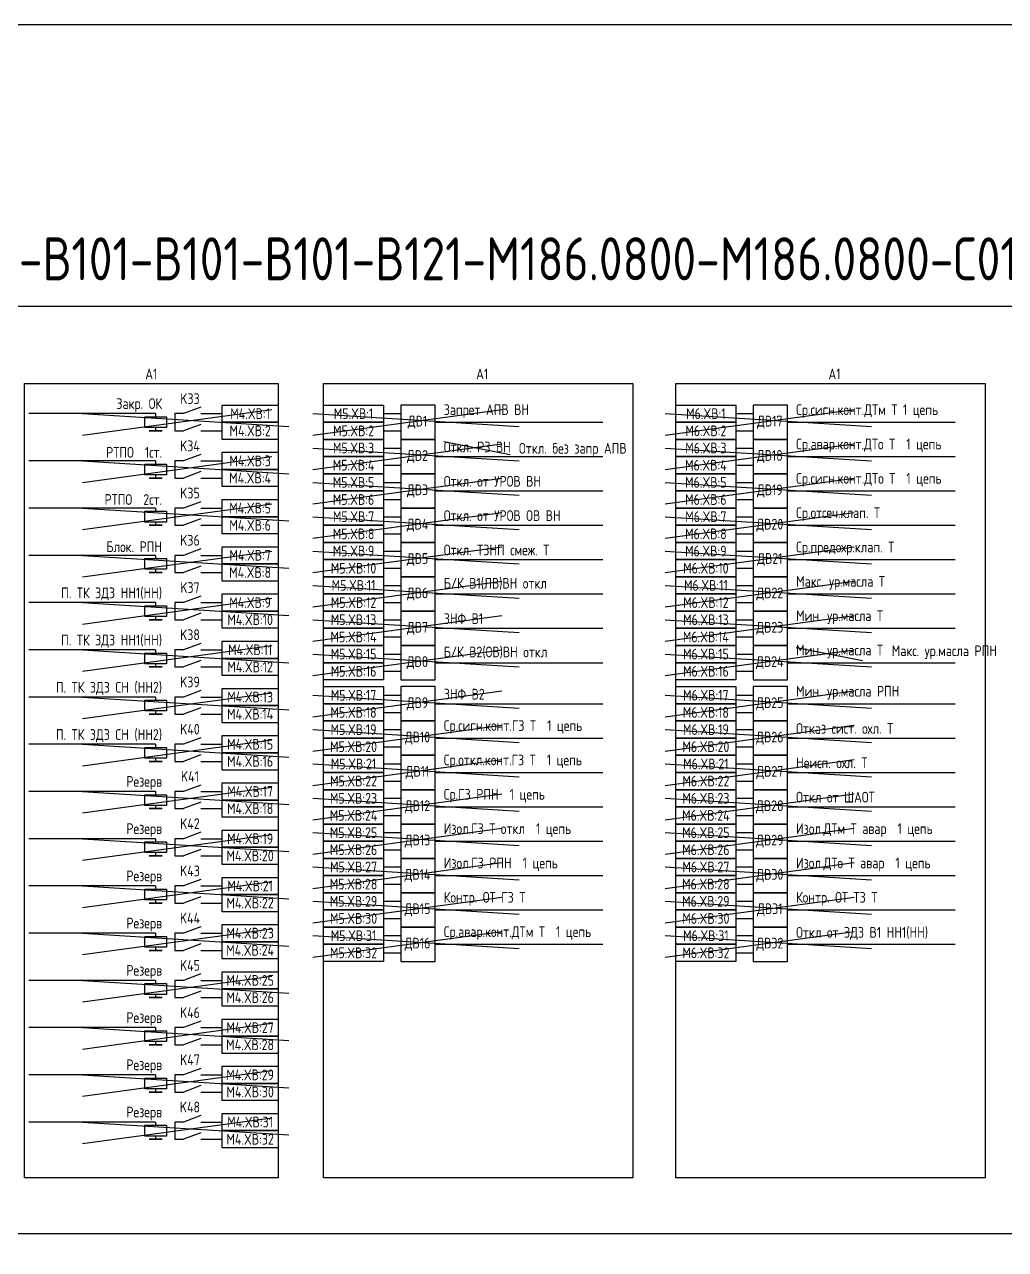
# Model space of a CAD drawing. Header units: millimetres. Extents: x -1117 to 5846, y -90 to 586.
# Drawn here: x -820 to -591.7, y 300.7 to 586 of the extents above; entities that cross this region are included whole.
import ezdxf

# ---------------------------------------------------------------- set-up
doc = ezdxf.new("R2010")
doc.units = ezdxf.units.MM
doc.styles.add('Gost_type_A', font='GOST_0.TTF')

msp = doc.modelspace()

# ---------------------------------------------------------------- linework, layer by layer
at = {"ltscale": 4.32}
for p, q in [((-778.99, 496.86), (-782.99, 495.36)), ((-778.99, 492.86), (-782.99, 491.36)), ((-778.99, 485.86), (-782.99, 484.36)), ((-778.99, 481.86), (-782.99, 480.36)), ((-778.99, 474.86), (-782.99, 473.36)), ((-778.99, 470.86), (-782.99, 469.36)), ((-778.99, 463.86), (-782.99, 462.36)), ((-778.99, 459.86), (-782.99, 458.36)), ((-778.99, 452.86), (-782.99, 451.36)), ((-778.99, 448.86), (-782.99, 447.36)), ((-778.99, 441.86), (-782.99, 440.36)), ((-778.99, 437.86), (-782.99, 436.36)), ((-778.99, 430.86), (-782.99, 429.36)), ((-778.99, 426.86), (-782.99, 425.36)), ((-778.99, 419.86), (-782.99, 418.36)), ((-778.99, 415.86), (-782.99, 414.36)), ((-778.99, 408.86), (-782.99, 407.36)), ((-778.99, 404.86), (-782.99, 403.36)), ((-778.99, 397.86), (-782.99, 396.36)), ((-778.99, 393.86), (-782.99, 392.36)), ((-778.99, 386.86), (-782.99, 385.36)), ((-778.99, 382.86), (-782.99, 381.36)), ((-778.99, 375.86), (-782.99, 374.36)), ((-778.99, 371.86), (-782.99, 370.36)), ((-778.99, 364.86), (-782.99, 363.36)), ((-778.99, 360.86), (-782.99, 359.36)), ((-778.99, 353.86), (-782.99, 352.36)), ((-778.99, 349.86), (-782.99, 348.36)), ((-778.99, 342.86), (-782.99, 341.36)), ((-778.99, 338.86), (-782.99, 337.36)), ((-778.99, 331.86), (-782.99, 330.36)), ((-778.99, 327.86), (-782.99, 326.36))]:
    msp.add_line(p, q, dxfattribs=at)
for p, q in [((-789.49, 495.36), (-818.99, 495.36)), ((-789.49, 495.36), (-789.49, 494.61)), ((-736.42, 495.36), (-732.42, 495.36)), ((-654.42, 495.36), (-650.42, 495.36)), ((-789.49, 492.11), (-789.49, 491.36)), ((-736.42, 491.36), (-732.42, 491.36)), ((-724.42, 493.36), (-685.42, 493.36)), ((-654.42, 491.36), (-650.42, 491.36)), ((-642.42, 493.36), (-603.42, 493.36)), ((-736.42, 487.36), (-732.42, 487.36)), ((-724.42, 485.36), (-685.42, 485.36)), ((-654.42, 487.36), (-650.42, 487.36)), ((-642.42, 485.36), (-603.42, 485.36)), ((-789.49, 484.36), (-818.99, 484.36)), ((-789.49, 484.36), (-789.49, 483.61)), ((-736.42, 483.36), (-732.42, 483.36)), ((-654.42, 483.36), (-650.42, 483.36)), ((-789.49, 481.11), (-789.49, 480.36)), ((-736.42, 479.36), (-732.42, 479.36)), ((-654.42, 479.36), (-650.42, 479.36)), ((-724.42, 477.36), (-685.42, 477.36)), ((-642.42, 477.36), (-603.42, 477.36)), ((-736.42, 475.36), (-732.42, 475.36)), ((-654.42, 475.36), (-650.42, 475.36)), ((-789.49, 473.36), (-818.99, 473.36)), ((-789.49, 473.36), (-789.49, 472.61)), ((-736.42, 471.36), (-732.42, 471.36)), ((-654.42, 471.36), (-650.42, 471.36)), ((-789.49, 470.11), (-789.49, 469.36)), ((-724.42, 469.36), (-685.42, 469.36)), ((-642.42, 469.36), (-603.42, 469.36)), ((-736.42, 467.36), (-732.42, 467.36)), ((-654.42, 467.36), (-650.42, 467.36)), ((-789.49, 462.36), (-818.99, 462.36)), ((-789.49, 462.36), (-789.49, 461.61)), ((-736.42, 463.36), (-732.42, 463.36)), ((-654.42, 463.36), (-650.42, 463.36)), ((-724.42, 461.36), (-685.42, 461.36)), ((-642.42, 461.36), (-603.42, 461.36)), ((-789.49, 459.11), (-789.49, 458.36)), ((-736.42, 459.36), (-732.42, 459.36)), ((-654.42, 459.36), (-650.42, 459.36)), ((-736.42, 455.36), (-732.42, 455.36)), ((-654.42, 455.36), (-650.42, 455.36)), ((-789.49, 451.36), (-818.99, 451.36)), ((-789.49, 451.36), (-789.49, 450.61)), ((-736.42, 451.36), (-732.42, 451.36)), ((-724.42, 453.36), (-685.42, 453.36)), ((-654.42, 451.36), (-650.42, 451.36)), ((-642.42, 453.36), (-603.42, 453.36)), ((-789.49, 448.11), (-789.49, 447.36)), ((-736.42, 447.36), (-732.42, 447.36)), ((-724.42, 445.36), (-685.42, 445.36)), ((-654.42, 447.36), (-650.42, 447.36)), ((-642.42, 445.36), (-603.42, 445.36)), ((-736.42, 443.36), (-732.42, 443.36)), ((-654.42, 443.36), (-650.42, 443.36)), ((-789.49, 440.36), (-818.99, 440.36)), ((-789.49, 440.36), (-789.49, 439.61)), ((-789.49, 437.11), (-789.49, 436.36)), ((-736.42, 439.36), (-732.42, 439.36)), ((-724.42, 437.36), (-685.42, 437.36)), ((-654.42, 439.36), (-650.42, 439.36)), ((-642.42, 437.36), (-603.42, 437.36)), ((-736.42, 435.36), (-732.42, 435.36)), ((-654.42, 435.36), (-650.42, 435.36)), ((-789.49, 429.36), (-818.99, 429.36)), ((-789.49, 429.36), (-789.49, 428.61)), ((-736.42, 429.78), (-732.42, 429.78)), ((-654.42, 429.78), (-650.42, 429.78)), ((-789.49, 426.11), (-789.49, 425.36)), ((-736.42, 425.78), (-732.42, 425.78)), ((-724.42, 427.78), (-685.42, 427.78)), ((-654.42, 425.78), (-650.42, 425.78)), ((-642.42, 427.78), (-603.42, 427.78)), ((-736.42, 421.78), (-732.42, 421.78)), ((-724.42, 419.78), (-685.42, 419.78)), ((-654.42, 421.78), (-650.42, 421.78)), ((-642.42, 419.78), (-603.42, 419.78)), ((-789.49, 418.36), (-818.99, 418.36)), ((-789.49, 418.36), (-789.49, 417.61)), ((-736.42, 417.78), (-732.42, 417.78)), ((-654.42, 417.78), (-650.42, 417.78)), ((-789.49, 415.11), (-789.49, 414.36)), ((-736.42, 413.78), (-732.42, 413.78)), ((-654.42, 413.78), (-650.42, 413.78)), ((-724.42, 411.78), (-685.42, 411.78)), ((-642.42, 411.78), (-603.42, 411.78)), ((-736.42, 409.78), (-732.42, 409.78)), ((-654.42, 409.78), (-650.42, 409.78)), ((-789.49, 407.36), (-818.99, 407.36)), ((-789.49, 407.36), (-789.49, 406.61)), ((-736.42, 405.78), (-732.42, 405.78)), ((-654.42, 405.78), (-650.42, 405.78)), ((-789.49, 404.11), (-789.49, 403.36)), ((-724.42, 403.78), (-685.42, 403.78)), ((-642.42, 403.78), (-603.42, 403.78)), ((-736.42, 401.78), (-732.42, 401.78)), ((-654.42, 401.78), (-650.42, 401.78)), ((-736.42, 397.78), (-732.42, 397.78)), ((-654.42, 397.78), (-650.42, 397.78)), ((-789.49, 396.36), (-818.99, 396.36)), ((-789.49, 396.36), (-789.49, 395.61)), ((-736.42, 393.78), (-732.42, 393.78)), ((-724.42, 395.78), (-685.42, 395.78)), ((-654.42, 393.78), (-650.42, 393.78)), ((-642.42, 395.78), (-603.42, 395.78)), ((-789.49, 393.11), (-789.49, 392.36)), ((-736.42, 389.78), (-732.42, 389.78)), ((-654.42, 389.78), (-650.42, 389.78)), ((-789.49, 385.36), (-818.99, 385.36)), ((-789.49, 385.36), (-789.49, 384.61)), ((-736.42, 385.78), (-732.42, 385.78)), ((-724.42, 387.78), (-685.42, 387.78)), ((-654.42, 385.78), (-650.42, 385.78)), ((-642.42, 387.78), (-603.42, 387.78)), ((-789.49, 382.11), (-789.49, 381.36)), ((-736.42, 381.78), (-732.42, 381.78)), ((-724.42, 379.78), (-685.42, 379.78)), ((-654.42, 381.78), (-650.42, 381.78)), ((-642.42, 379.78), (-603.42, 379.78)), ((-736.42, 377.78), (-732.42, 377.78)), ((-654.42, 377.78), (-650.42, 377.78)), ((-789.49, 374.36), (-818.99, 374.36)), ((-789.49, 374.36), (-789.49, 373.61)), ((-736.42, 373.78), (-732.42, 373.78)), ((-654.42, 373.78), (-650.42, 373.78)), ((-789.49, 371.11), (-789.49, 370.36)), ((-724.42, 371.78), (-685.42, 371.78)), ((-642.42, 371.78), (-603.42, 371.78)), ((-736.42, 369.78), (-732.42, 369.78)), ((-654.42, 369.78), (-650.42, 369.78)), ((-789.49, 363.36), (-818.99, 363.36)), ((-789.49, 363.36), (-789.49, 362.61)), ((-789.49, 360.11), (-789.49, 359.36)), ((-789.49, 352.36), (-818.99, 352.36)), ((-789.49, 352.36), (-789.49, 351.61)), ((-789.49, 349.11), (-789.49, 348.36)), ((-789.49, 341.36), (-818.99, 341.36)), ((-789.49, 341.36), (-789.49, 340.61)), ((-789.49, 338.11), (-789.49, 337.36)), ((-789.49, 330.36), (-818.99, 330.36)), ((-789.49, 330.36), (-789.49, 329.61)), ((-789.49, 327.11), (-789.49, 326.36))]:
    msp.add_line(p, q)
at = {"color": 6}
for p, q in [((-806.47, 490.36), (-762.47, 496.36)), ((-806.47, 495.36), (-758.47, 492.36)), ((-752.89, 490.36), (-708.89, 496.36)), ((-752.89, 495.36), (-704.89, 492.36)), ((-670.89, 490.36), (-626.89, 496.36)), ((-670.89, 495.36), (-622.89, 492.36)), ((-752.89, 482.36), (-708.89, 488.36)), ((-670.89, 482.36), (-626.89, 488.36)), ((-806.47, 479.36), (-762.47, 485.36)), ((-752.89, 487.36), (-704.89, 484.36)), ((-670.89, 487.36), (-622.89, 484.36)), ((-806.47, 484.36), (-758.47, 481.36)), ((-752.89, 474.36), (-708.89, 480.36)), ((-752.89, 479.36), (-704.89, 476.36)), ((-670.89, 474.36), (-626.89, 480.36)), ((-670.89, 479.36), (-622.89, 476.36)), ((-806.47, 468.36), (-762.47, 474.36)), ((-806.47, 473.36), (-758.47, 470.36)), ((-752.89, 466.36), (-708.89, 472.36)), ((-752.89, 471.36), (-704.89, 468.36)), ((-670.89, 466.36), (-626.89, 472.36)), ((-670.89, 471.36), (-622.89, 468.36)), ((-806.47, 457.36), (-762.47, 463.36)), ((-806.47, 462.36), (-758.47, 459.36)), ((-752.89, 458.36), (-708.89, 464.36)), ((-752.89, 463.36), (-704.89, 460.36)), ((-670.89, 458.36), (-626.89, 464.36)), ((-670.89, 463.36), (-622.89, 460.36)), ((-752.89, 450.36), (-708.89, 456.36)), ((-752.89, 455.36), (-704.89, 452.36)), ((-670.89, 450.36), (-626.89, 456.36)), ((-670.89, 455.36), (-622.89, 452.36)), ((-806.47, 446.36), (-762.47, 452.36)), ((-806.47, 451.36), (-758.47, 448.36)), ((-752.89, 442.36), (-708.89, 448.36)), ((-670.89, 442.36), (-626.89, 448.36)), ((-752.89, 447.36), (-704.89, 444.36)), ((-670.89, 447.36), (-622.89, 444.36)), ((-806.47, 435.36), (-762.47, 441.36)), ((-806.47, 440.36), (-758.47, 437.36)), ((-752.89, 434.36), (-708.89, 440.36)), ((-670.89, 434.36), (-626.89, 440.36)), ((-752.89, 439.36), (-704.89, 436.36)), ((-670.89, 439.36), (-622.89, 436.36)), ((-806.47, 424.36), (-762.47, 430.36)), ((-806.47, 429.36), (-758.47, 426.36)), ((-752.89, 424.78), (-708.89, 430.78)), ((-752.89, 429.78), (-704.89, 426.78)), ((-670.89, 424.78), (-626.89, 430.78)), ((-670.89, 429.78), (-622.89, 426.78)), ((-752.89, 416.78), (-708.89, 422.78)), ((-670.89, 416.78), (-626.89, 422.78)), ((-752.89, 421.78), (-704.89, 418.78)), ((-670.89, 421.78), (-622.89, 418.78)), ((-806.47, 413.36), (-762.47, 419.36)), ((-806.47, 418.36), (-758.47, 415.36)), ((-752.89, 408.78), (-708.89, 414.78)), ((-752.89, 413.78), (-704.89, 410.78)), ((-670.89, 408.78), (-626.89, 414.78)), ((-670.89, 413.78), (-622.89, 410.78)), ((-752.89, 400.78), (-708.89, 406.78)), ((-752.89, 405.78), (-704.89, 402.78)), ((-670.89, 400.78), (-626.89, 406.78)), ((-670.89, 405.78), (-622.89, 402.78)), ((-752.89, 392.78), (-708.89, 398.78)), ((-752.89, 397.78), (-704.89, 394.78)), ((-670.89, 392.78), (-626.89, 398.78)), ((-670.89, 397.78), (-622.89, 394.78)), ((-752.89, 384.78), (-708.89, 390.78)), ((-752.89, 389.78), (-704.89, 386.78)), ((-670.89, 384.78), (-626.89, 390.78)), ((-670.89, 389.78), (-622.89, 386.78)), ((-752.89, 376.78), (-708.89, 382.78)), ((-670.89, 376.78), (-626.89, 382.78)), ((-752.89, 381.78), (-704.89, 378.78)), ((-670.89, 381.78), (-622.89, 378.78)), ((-752.89, 368.78), (-708.89, 374.78)), ((-752.89, 373.78), (-704.89, 370.78)), ((-670.89, 368.78), (-626.89, 374.78)), ((-670.89, 373.78), (-622.89, 370.78))]:
    msp.add_line(p, q, dxfattribs=at)
at = {"ltscale": 1.08}
for p, q in [((-782.99, 495.36), (-784.99, 495.36)), ((-784.99, 495.36), (-784.99, 491.36)), ((-778.99, 495.36), (-773.99, 495.36)), ((-784.99, 491.36), (-782.99, 491.36)), ((-778.99, 491.36), (-773.99, 491.36)), ((-782.99, 484.36), (-784.99, 484.36)), ((-784.99, 484.36), (-784.99, 480.36)), ((-778.99, 484.36), (-773.99, 484.36)), ((-784.99, 480.36), (-782.99, 480.36)), ((-778.99, 480.36), (-773.99, 480.36)), ((-782.99, 473.36), (-784.99, 473.36)), ((-784.99, 473.36), (-784.99, 469.36)), ((-778.99, 473.36), (-773.99, 473.36)), ((-784.99, 469.36), (-782.99, 469.36)), ((-778.99, 469.36), (-773.99, 469.36)), ((-782.99, 462.36), (-784.99, 462.36)), ((-784.99, 462.36), (-784.99, 458.36)), ((-778.99, 462.36), (-773.99, 462.36)), ((-784.99, 458.36), (-782.99, 458.36)), ((-778.99, 458.36), (-773.99, 458.36)), ((-782.99, 451.36), (-784.99, 451.36)), ((-784.99, 451.36), (-784.99, 447.36)), ((-778.99, 451.36), (-773.99, 451.36)), ((-784.99, 447.36), (-782.99, 447.36)), ((-778.99, 447.36), (-773.99, 447.36)), ((-782.99, 440.36), (-784.99, 440.36)), ((-784.99, 440.36), (-784.99, 436.36)), ((-778.99, 440.36), (-773.99, 440.36)), ((-784.99, 436.36), (-782.99, 436.36)), ((-778.99, 436.36), (-773.99, 436.36)), ((-782.99, 429.36), (-784.99, 429.36)), ((-784.99, 429.36), (-784.99, 425.36)), ((-778.99, 429.36), (-773.99, 429.36)), ((-784.99, 425.36), (-782.99, 425.36)), ((-778.99, 425.36), (-773.99, 425.36)), ((-782.99, 418.36), (-784.99, 418.36)), ((-784.99, 418.36), (-784.99, 414.36)), ((-778.99, 418.36), (-773.99, 418.36)), ((-784.99, 414.36), (-782.99, 414.36)), ((-778.99, 414.36), (-773.99, 414.36)), ((-782.99, 407.36), (-784.99, 407.36)), ((-784.99, 407.36), (-784.99, 403.36)), ((-778.99, 407.36), (-773.99, 407.36)), ((-784.99, 403.36), (-782.99, 403.36)), ((-778.99, 403.36), (-773.99, 403.36)), ((-782.99, 396.36), (-784.99, 396.36)), ((-784.99, 396.36), (-784.99, 392.36)), ((-778.99, 396.36), (-773.99, 396.36)), ((-784.99, 392.36), (-782.99, 392.36)), ((-778.99, 392.36), (-773.99, 392.36)), ((-782.99, 385.36), (-784.99, 385.36)), ((-784.99, 385.36), (-784.99, 381.36)), ((-778.99, 385.36), (-773.99, 385.36)), ((-784.99, 381.36), (-782.99, 381.36)), ((-778.99, 381.36), (-773.99, 381.36)), ((-782.99, 374.36), (-784.99, 374.36)), ((-784.99, 374.36), (-784.99, 370.36)), ((-778.99, 374.36), (-773.99, 374.36)), ((-784.99, 370.36), (-782.99, 370.36)), ((-778.99, 370.36), (-773.99, 370.36)), ((-782.99, 363.36), (-784.99, 363.36)), ((-784.99, 363.36), (-784.99, 359.36)), ((-778.99, 363.36), (-773.99, 363.36)), ((-784.99, 359.36), (-782.99, 359.36)), ((-778.99, 359.36), (-773.99, 359.36)), ((-782.99, 352.36), (-784.99, 352.36)), ((-784.99, 352.36), (-784.99, 348.36)), ((-778.99, 352.36), (-773.99, 352.36)), ((-784.99, 348.36), (-782.99, 348.36)), ((-778.99, 348.36), (-773.99, 348.36)), ((-782.99, 341.36), (-784.99, 341.36)), ((-784.99, 341.36), (-784.99, 337.36)), ((-778.99, 341.36), (-773.99, 341.36)), ((-784.99, 337.36), (-782.99, 337.36)), ((-778.99, 337.36), (-773.99, 337.36)), ((-782.99, 330.36), (-784.99, 330.36)), ((-784.99, 330.36), (-784.99, 326.36)), ((-778.99, 330.36), (-773.99, 330.36)), ((-784.99, 326.36), (-782.99, 326.36)), ((-778.99, 326.36), (-773.99, 326.36))]:
    msp.add_line(p, q, dxfattribs=at)
at = {"color": 1}
for p, q in [((-722.42, 488.86), (-707, 485.86)), ((-640.42, 440.86), (-625, 437.86))]:
    msp.add_line(p, q, dxfattribs=at)
at = {"color": 3}
for p, q in [((-806.47, 402.36), (-762.47, 408.36)), ((-806.47, 407.36), (-758.47, 404.36)), ((-806.47, 391.36), (-762.47, 397.36)), ((-806.47, 396.36), (-758.47, 393.36)), ((-806.47, 380.36), (-762.47, 386.36)), ((-806.47, 385.36), (-758.47, 382.36)), ((-806.47, 369.36), (-762.47, 375.36)), ((-806.47, 374.36), (-758.47, 371.36)), ((-806.47, 358.36), (-762.47, 364.36)), ((-806.47, 363.36), (-758.47, 360.36)), ((-806.47, 347.36), (-762.47, 353.36)), ((-806.47, 352.36), (-758.47, 349.36)), ((-806.47, 336.36), (-762.47, 342.36)), ((-806.47, 341.36), (-758.47, 338.36)), ((-806.47, 325.36), (-762.47, 331.36)), ((-806.47, 330.36), (-758.47, 327.36))]:
    msp.add_line(p, q, dxfattribs=at)
for points in [[(-1117.42, 586), (5845.64, 586), (5845.64, -90), (-1117.42, -90)], [(-1050, 520.36), (97.5, 520.36), (97.5, 304.36), (-1050, 304.36)], [(-819.99, 502.36), (-760.99, 502.36), (-760.99, 317.36), (-819.99, 317.36)], [(-750.42, 502.36), (-678.42, 502.36), (-678.42, 317.36), (-750.42, 317.36)], [(-668.42, 502.36), (-596.42, 502.36), (-596.42, 317.36), (-668.42, 317.36)], [(-773.99, 497.36), (-760.99, 497.36), (-760.99, 493.36), (-773.99, 493.36)], [(-750.42, 497.36), (-736.42, 497.36), (-736.42, 493.36), (-750.42, 493.36)], [(-668.42, 497.36), (-654.42, 497.36), (-654.42, 493.36), (-668.42, 493.36)], [(-786.99, 494.61), (-786.99, 492.11), (-791.99, 492.11), (-791.99, 494.61)], [(-787.99, 491.36), (-790.99, 491.36)], [(-773.99, 493.36), (-760.99, 493.36), (-760.99, 489.36), (-773.99, 489.36)], [(-750.42, 493.36), (-736.42, 493.36), (-736.42, 489.36), (-750.42, 489.36)], [(-668.42, 493.36), (-654.42, 493.36), (-654.42, 489.36), (-668.42, 489.36)], [(-750.42, 489.36), (-736.42, 489.36), (-736.42, 485.36), (-750.42, 485.36)], [(-668.42, 489.36), (-654.42, 489.36), (-654.42, 485.36), (-668.42, 485.36)], [(-773.99, 486.36), (-760.99, 486.36), (-760.99, 482.36), (-773.99, 482.36)], [(-750.42, 485.36), (-736.42, 485.36), (-736.42, 481.36), (-750.42, 481.36)], [(-668.42, 485.36), (-654.42, 485.36), (-654.42, 481.36), (-668.42, 481.36)], [(-786.99, 483.61), (-786.99, 481.11), (-791.99, 481.11), (-791.99, 483.61)], [(-773.99, 482.36), (-760.99, 482.36), (-760.99, 478.36), (-773.99, 478.36)], [(-787.99, 480.36), (-790.99, 480.36)], [(-750.42, 481.36), (-736.42, 481.36), (-736.42, 477.36), (-750.42, 477.36)], [(-668.42, 481.36), (-654.42, 481.36), (-654.42, 477.36), (-668.42, 477.36)], [(-750.42, 477.36), (-736.42, 477.36), (-736.42, 473.36), (-750.42, 473.36)], [(-668.42, 477.36), (-654.42, 477.36), (-654.42, 473.36), (-668.42, 473.36)], [(-773.99, 475.36), (-760.99, 475.36), (-760.99, 471.36), (-773.99, 471.36)], [(-786.99, 472.61), (-786.99, 470.11), (-791.99, 470.11), (-791.99, 472.61)], [(-773.99, 471.36), (-760.99, 471.36), (-760.99, 467.36), (-773.99, 467.36)], [(-750.42, 473.36), (-736.42, 473.36), (-736.42, 469.36), (-750.42, 469.36)], [(-668.42, 473.36), (-654.42, 473.36), (-654.42, 469.36), (-668.42, 469.36)], [(-787.99, 469.36), (-790.99, 469.36)], [(-750.42, 469.36), (-736.42, 469.36), (-736.42, 465.36), (-750.42, 465.36)], [(-668.42, 469.36), (-654.42, 469.36), (-654.42, 465.36), (-668.42, 465.36)], [(-750.42, 465.36), (-736.42, 465.36), (-736.42, 461.36), (-750.42, 461.36)], [(-668.42, 465.36), (-654.42, 465.36), (-654.42, 461.36), (-668.42, 461.36)], [(-773.99, 464.36), (-760.99, 464.36), (-760.99, 460.36), (-773.99, 460.36)], [(-786.99, 461.61), (-786.99, 459.11), (-791.99, 459.11), (-791.99, 461.61)], [(-773.99, 460.36), (-760.99, 460.36), (-760.99, 456.36), (-773.99, 456.36)], [(-750.42, 461.36), (-736.42, 461.36), (-736.42, 457.36), (-750.42, 457.36)], [(-668.42, 461.36), (-654.42, 461.36), (-654.42, 457.36), (-668.42, 457.36)], [(-787.99, 458.36), (-790.99, 458.36)], [(-750.42, 457.36), (-736.42, 457.36), (-736.42, 453.36), (-750.42, 453.36)], [(-668.42, 457.36), (-654.42, 457.36), (-654.42, 453.36), (-668.42, 453.36)], [(-773.99, 453.36), (-760.99, 453.36), (-760.99, 449.36), (-773.99, 449.36)], [(-750.42, 453.36), (-736.42, 453.36), (-736.42, 449.36), (-750.42, 449.36)], [(-668.42, 453.36), (-654.42, 453.36), (-654.42, 449.36), (-668.42, 449.36)], [(-786.99, 450.61), (-786.99, 448.11), (-791.99, 448.11), (-791.99, 450.61)], [(-773.99, 449.36), (-760.99, 449.36), (-760.99, 445.36), (-773.99, 445.36)], [(-750.42, 449.36), (-736.42, 449.36), (-736.42, 445.36), (-750.42, 445.36)], [(-668.42, 449.36), (-654.42, 449.36), (-654.42, 445.36), (-668.42, 445.36)], [(-787.99, 447.36), (-790.99, 447.36)], [(-750.42, 445.36), (-736.42, 445.36), (-736.42, 441.36), (-750.42, 441.36)], [(-668.42, 445.36), (-654.42, 445.36), (-654.42, 441.36), (-668.42, 441.36)], [(-773.99, 442.36), (-760.99, 442.36), (-760.99, 438.36), (-773.99, 438.36)], [(-786.99, 439.61), (-786.99, 437.11), (-791.99, 437.11), (-791.99, 439.61)], [(-750.42, 441.36), (-736.42, 441.36), (-736.42, 437.36), (-750.42, 437.36)], [(-668.42, 441.36), (-654.42, 441.36), (-654.42, 437.36), (-668.42, 437.36)], [(-773.99, 438.36), (-760.99, 438.36), (-760.99, 434.36), (-773.99, 434.36)], [(-750.42, 437.36), (-736.42, 437.36), (-736.42, 433.36), (-750.42, 433.36)], [(-668.42, 437.36), (-654.42, 437.36), (-654.42, 433.36), (-668.42, 433.36)], [(-787.99, 436.36), (-790.99, 436.36)], [(-773.99, 431.36), (-760.99, 431.36), (-760.99, 427.36), (-773.99, 427.36)], [(-750.42, 431.78), (-736.42, 431.78), (-736.42, 427.78), (-750.42, 427.78)], [(-668.42, 431.78), (-654.42, 431.78), (-654.42, 427.78), (-668.42, 427.78)], [(-786.99, 428.61), (-786.99, 426.11), (-791.99, 426.11), (-791.99, 428.61)], [(-787.99, 425.36), (-790.99, 425.36)], [(-773.99, 427.36), (-760.99, 427.36), (-760.99, 423.36), (-773.99, 423.36)], [(-750.42, 427.78), (-736.42, 427.78), (-736.42, 423.78), (-750.42, 423.78)], [(-668.42, 427.78), (-654.42, 427.78), (-654.42, 423.78), (-668.42, 423.78)], [(-750.42, 423.78), (-736.42, 423.78), (-736.42, 419.78), (-750.42, 419.78)], [(-668.42, 423.78), (-654.42, 423.78), (-654.42, 419.78), (-668.42, 419.78)], [(-773.99, 420.36), (-760.99, 420.36), (-760.99, 416.36), (-773.99, 416.36)], [(-750.42, 419.78), (-736.42, 419.78), (-736.42, 415.78), (-750.42, 415.78)], [(-668.42, 419.78), (-654.42, 419.78), (-654.42, 415.78), (-668.42, 415.78)], [(-786.99, 417.61), (-786.99, 415.11), (-791.99, 415.11), (-791.99, 417.61)], [(-787.99, 414.36), (-790.99, 414.36)], [(-773.99, 416.36), (-760.99, 416.36), (-760.99, 412.36), (-773.99, 412.36)], [(-750.42, 415.78), (-736.42, 415.78), (-736.42, 411.78), (-750.42, 411.78)], [(-668.42, 415.78), (-654.42, 415.78), (-654.42, 411.78), (-668.42, 411.78)], [(-750.42, 411.78), (-736.42, 411.78), (-736.42, 407.78), (-750.42, 407.78)], [(-668.42, 411.78), (-654.42, 411.78), (-654.42, 407.78), (-668.42, 407.78)], [(-773.99, 409.36), (-760.99, 409.36), (-760.99, 405.36), (-773.99, 405.36)], [(-786.99, 406.61), (-786.99, 404.11), (-791.99, 404.11), (-791.99, 406.61)], [(-773.99, 405.36), (-760.99, 405.36), (-760.99, 401.36), (-773.99, 401.36)], [(-750.42, 407.78), (-736.42, 407.78), (-736.42, 403.78), (-750.42, 403.78)], [(-668.42, 407.78), (-654.42, 407.78), (-654.42, 403.78), (-668.42, 403.78)], [(-787.99, 403.36), (-790.99, 403.36)], [(-750.42, 403.78), (-736.42, 403.78), (-736.42, 399.78), (-750.42, 399.78)], [(-668.42, 403.78), (-654.42, 403.78), (-654.42, 399.78), (-668.42, 399.78)], [(-750.42, 399.78), (-736.42, 399.78), (-736.42, 395.78), (-750.42, 395.78)], [(-668.42, 399.78), (-654.42, 399.78), (-654.42, 395.78), (-668.42, 395.78)], [(-773.99, 398.36), (-760.99, 398.36), (-760.99, 394.36), (-773.99, 394.36)], [(-786.99, 395.61), (-786.99, 393.11), (-791.99, 393.11), (-791.99, 395.61)], [(-773.99, 394.36), (-760.99, 394.36), (-760.99, 390.36), (-773.99, 390.36)], [(-750.42, 395.78), (-736.42, 395.78), (-736.42, 391.78), (-750.42, 391.78)], [(-668.42, 395.78), (-654.42, 395.78), (-654.42, 391.78), (-668.42, 391.78)], [(-787.99, 392.36), (-790.99, 392.36)], [(-750.42, 391.78), (-736.42, 391.78), (-736.42, 387.78), (-750.42, 387.78)], [(-668.42, 391.78), (-654.42, 391.78), (-654.42, 387.78), (-668.42, 387.78)], [(-773.99, 387.36), (-760.99, 387.36), (-760.99, 383.36), (-773.99, 383.36)], [(-750.42, 387.78), (-736.42, 387.78), (-736.42, 383.78), (-750.42, 383.78)], [(-668.42, 387.78), (-654.42, 387.78), (-654.42, 383.78), (-668.42, 383.78)], [(-786.99, 384.61), (-786.99, 382.11), (-791.99, 382.11), (-791.99, 384.61)], [(-773.99, 383.36), (-760.99, 383.36), (-760.99, 379.36), (-773.99, 379.36)], [(-750.42, 383.78), (-736.42, 383.78), (-736.42, 379.78), (-750.42, 379.78)], [(-668.42, 383.78), (-654.42, 383.78), (-654.42, 379.78), (-668.42, 379.78)], [(-787.99, 381.36), (-790.99, 381.36)], [(-750.42, 379.78), (-736.42, 379.78), (-736.42, 375.78), (-750.42, 375.78)], [(-668.42, 379.78), (-654.42, 379.78), (-654.42, 375.78), (-668.42, 375.78)], [(-773.99, 376.36), (-760.99, 376.36), (-760.99, 372.36), (-773.99, 372.36)], [(-750.42, 375.78), (-736.42, 375.78), (-736.42, 371.78), (-750.42, 371.78)], [(-668.42, 375.78), (-654.42, 375.78), (-654.42, 371.78), (-668.42, 371.78)], [(-786.99, 373.61), (-786.99, 371.11), (-791.99, 371.11), (-791.99, 373.61)], [(-773.99, 372.36), (-760.99, 372.36), (-760.99, 368.36), (-773.99, 368.36)], [(-750.42, 371.78), (-736.42, 371.78), (-736.42, 367.78), (-750.42, 367.78)], [(-668.42, 371.78), (-654.42, 371.78), (-654.42, 367.78), (-668.42, 367.78)], [(-787.99, 370.36), (-790.99, 370.36)], [(-773.99, 365.36), (-760.99, 365.36), (-760.99, 361.36), (-773.99, 361.36)], [(-786.99, 362.61), (-786.99, 360.11), (-791.99, 360.11), (-791.99, 362.61)], [(-773.99, 361.36), (-760.99, 361.36), (-760.99, 357.36), (-773.99, 357.36)], [(-787.99, 359.36), (-790.99, 359.36)], [(-773.99, 354.36), (-760.99, 354.36), (-760.99, 350.36), (-773.99, 350.36)], [(-786.99, 351.61), (-786.99, 349.11), (-791.99, 349.11), (-791.99, 351.61)], [(-787.99, 348.36), (-790.99, 348.36)], [(-773.99, 350.36), (-760.99, 350.36), (-760.99, 346.36), (-773.99, 346.36)], [(-773.99, 343.36), (-760.99, 343.36), (-760.99, 339.36), (-773.99, 339.36)], [(-786.99, 340.61), (-786.99, 338.11), (-791.99, 338.11), (-791.99, 340.61)], [(-787.99, 337.36), (-790.99, 337.36)], [(-773.99, 339.36), (-760.99, 339.36), (-760.99, 335.36), (-773.99, 335.36)], [(-773.99, 332.36), (-760.99, 332.36), (-760.99, 328.36), (-773.99, 328.36)], [(-786.99, 329.61), (-786.99, 327.11), (-791.99, 327.11), (-791.99, 329.61)], [(-773.99, 328.36), (-760.99, 328.36), (-760.99, 324.36), (-773.99, 324.36)], [(-787.99, 326.36), (-790.99, 326.36)]]:
    msp.add_lwpolyline(points, close=True)
at = {"ltscale": 4}
for points in [[(-732.42, 489.36), (-724.42, 489.36), (-724.42, 497.36), (-732.42, 497.36)], [(-650.42, 489.36), (-642.42, 489.36), (-642.42, 497.36), (-650.42, 497.36)], [(-732.42, 481.36), (-724.42, 481.36), (-724.42, 489.36), (-732.42, 489.36)], [(-650.42, 481.36), (-642.42, 481.36), (-642.42, 489.36), (-650.42, 489.36)], [(-732.42, 473.36), (-724.42, 473.36), (-724.42, 481.36), (-732.42, 481.36)], [(-650.42, 473.36), (-642.42, 473.36), (-642.42, 481.36), (-650.42, 481.36)], [(-732.42, 465.36), (-724.42, 465.36), (-724.42, 473.36), (-732.42, 473.36)], [(-650.42, 465.36), (-642.42, 465.36), (-642.42, 473.36), (-650.42, 473.36)], [(-732.42, 457.36), (-724.42, 457.36), (-724.42, 465.36), (-732.42, 465.36)], [(-650.42, 457.36), (-642.42, 457.36), (-642.42, 465.36), (-650.42, 465.36)], [(-732.42, 449.36), (-724.42, 449.36), (-724.42, 457.36), (-732.42, 457.36)], [(-650.42, 449.36), (-642.42, 449.36), (-642.42, 457.36), (-650.42, 457.36)], [(-732.42, 441.36), (-724.42, 441.36), (-724.42, 449.36), (-732.42, 449.36)], [(-650.42, 441.36), (-642.42, 441.36), (-642.42, 449.36), (-650.42, 449.36)], [(-732.42, 433.36), (-724.42, 433.36), (-724.42, 441.36), (-732.42, 441.36)], [(-650.42, 433.36), (-642.42, 433.36), (-642.42, 441.36), (-650.42, 441.36)], [(-732.42, 423.78), (-724.42, 423.78), (-724.42, 431.78), (-732.42, 431.78)], [(-650.42, 423.78), (-642.42, 423.78), (-642.42, 431.78), (-650.42, 431.78)], [(-732.42, 415.78), (-724.42, 415.78), (-724.42, 423.78), (-732.42, 423.78)], [(-650.42, 415.78), (-642.42, 415.78), (-642.42, 423.78), (-650.42, 423.78)], [(-732.42, 407.78), (-724.42, 407.78), (-724.42, 415.78), (-732.42, 415.78)], [(-650.42, 407.78), (-642.42, 407.78), (-642.42, 415.78), (-650.42, 415.78)], [(-732.42, 399.78), (-724.42, 399.78), (-724.42, 407.78), (-732.42, 407.78)], [(-650.42, 399.78), (-642.42, 399.78), (-642.42, 407.78), (-650.42, 407.78)], [(-732.42, 391.78), (-724.42, 391.78), (-724.42, 399.78), (-732.42, 399.78)], [(-650.42, 391.78), (-642.42, 391.78), (-642.42, 399.78), (-650.42, 399.78)], [(-732.42, 383.78), (-724.42, 383.78), (-724.42, 391.78), (-732.42, 391.78)], [(-650.42, 383.78), (-642.42, 383.78), (-642.42, 391.78), (-650.42, 391.78)], [(-732.42, 375.78), (-724.42, 375.78), (-724.42, 383.78), (-732.42, 383.78)], [(-650.42, 375.78), (-642.42, 375.78), (-642.42, 383.78), (-650.42, 383.78)], [(-732.42, 367.78), (-724.42, 367.78), (-724.42, 375.78), (-732.42, 375.78)], [(-650.42, 367.78), (-642.42, 367.78), (-642.42, 375.78), (-650.42, 375.78)]]:
    msp.add_lwpolyline(points, close=True, dxfattribs=at)

# ---------------------------------------------------------------- texts
at = {"attachment_point": 8, "line_spacing_factor": 0.9, "style": 'Gost_type_A'}
for s, insert, char_height, width in [('ЮНИТ-М519-ДЗТ-Р102-К103-К103-К103-В101-В101-В101-В101-В121-М186.0800-М186.0800-С01.03', (-806.28, 524.36), 10, 401), ('A1', (-790.49, 503.36), 2.5, 59), ('A1', (-713.48, 503.36), 2.5, 73.8762), ('A1', (-631.48, 503.36), 2.5, 73.8762)]:
    msp.add_mtext(s, dxfattribs=dict(at, insert=insert, char_height=char_height, width=width))
at = {"char_height": 2.5, "style": 'Gost_type_A'}
for s, insert, width, attachment_point in [('K33', (-781.49, 498.86), 5, 5), ('Закр. ОК', (-787.99, 497.36), 31.0015, 6), ('M4.XВ:1', (-767.49, 495.36), 13, 5), ('M5.XВ:1', (-743.42, 495.36), 14, 5), ('Запрет АПВ ВН', (-722.42, 494.36), 46.8301, 7), ('M6.XВ:1', (-661.42, 495.36), 14, 5), ('Ср.сигн.конт.ДТм Т 1 цепь', (-640.42, 494.36), 33.5881, 7), ('ДВ1', (-728.54, 493.36), 7.7588, 5), ('ДВ17', (-646.54, 493.36), 7.7588, 5), ('M4.XВ:2', (-767.49, 491.36), 13, 5), ('M5.XВ:2', (-743.42, 491.36), 14, 5), ('M6.XВ:2', (-661.42, 491.36), 14, 5), ('K34', (-781.49, 487.86), 5, 5), ('M5.XВ:3', (-743.42, 487.36), 14, 5), ('M6.XВ:3', (-661.42, 487.36), 14, 5), ('Ср.авар.конт.ДТо Т  1 цепь', (-640.42, 486.36), 34.5015, 7), ('РТПО  1ст.', (-787.99, 486.36), 31.0015, 6), ('M4.XВ:3', (-767.49, 484.36), 13, 5), ('ДВ2', (-728.54, 485.36), 7.7588, 5), ('ДВ18', (-646.54, 485.36), 7.7588, 5), ('M5.XВ:4', (-743.42, 483.36), 14, 5), ('M6.XВ:4', (-661.42, 483.36), 14, 5), ('M4.XВ:4', (-767.49, 480.36), 13, 5), ('M5.XВ:5', (-743.42, 479.36), 14, 5), ('Откл. от УРОВ ВН', (-722.42, 478.36), 27.8465, 7), ('M6.XВ:5', (-661.42, 479.36), 14, 5), ('Ср.сигн.конт.ДТо Т  1 цепь', (-640.42, 478.36), 35.8064, 7), ('РТПО  2ст.', (-787.99, 475.36), 31.0015, 6), ('K35', (-781.49, 476.86), 5, 5), ('M5.XВ:6', (-743.42, 475.36), 14, 5), ('ДВ3', (-728.54, 477.36), 7.7588, 5), ('M6.XВ:6', (-661.42, 475.36), 14, 5), ('ДВ19', (-646.54, 477.36), 7.7588, 5), ('M4.XВ:5', (-767.49, 473.36), 13, 5), ('M5.XВ:7', (-743.42, 471.36), 14, 5), ('ДВ4', (-728.54, 469.36), 7.7588, 5), ('Откл. от УРОВ ОВ ВН', (-722.42, 470.36), 35.5248, 7), ('M6.XВ:7', (-661.42, 471.36), 14, 5), ('ДВ20', (-646.54, 469.36), 7.7588, 5), ('Ср.отсеч.клап. Т', (-640.42, 470.36), 27.8465, 7), ('M4.XВ:6', (-767.49, 469.36), 13, 5), ('M5.XВ:8', (-743.42, 467.36), 14, 5), ('M6.XВ:8', (-661.42, 467.36), 14, 5), ('Блок. РПН', (-787.99, 464.36), 31.0015, 6), ('K36', (-781.49, 465.86), 5, 5), ('Ср.предохр.клап. Т', (-640.42, 462.36), 27.8465, 7), ('M4.XВ:7', (-767.49, 462.36), 13, 5), ('M5.XВ:9', (-743.42, 463.36), 14, 5), ('ДВ5', (-728.54, 461.36), 7.7588, 5), ('Откл. ТЗНП смеж. Т', (-722.42, 462.36), 44.8592, 7), ('M6.XВ:9', (-661.42, 463.36), 14, 5), ('ДВ21', (-646.54, 461.36), 7.7588, 5), ('M4.XВ:8', (-767.49, 458.36), 13, 5), ('M5.XВ:10', (-743.42, 459.36), 14, 5), ('M6.XВ:10', (-661.42, 459.36), 14, 5), ('M5.XВ:11', (-743.42, 455.36), 14, 5), ('Б/К В1(ЛВ)ВН откл', (-722.42, 454.36), 27.8465, 7), ('M6.XВ:11', (-661.42, 455.36), 14, 5), ('Макс. ур.масла Т', (-640.42, 454.36), 27.8465, 7), ('П. ТК ЗДЗ НН1(НН)', (-787.99, 453.36), 31.0015, 6), ('K37', (-781.49, 454.86), 5, 5), ('ДВ6', (-728.54, 453.36), 7.7588, 5), ('ДВ22', (-646.54, 453.36), 7.7588, 5), ('M4.XВ:9', (-767.49, 451.36), 13, 5), ('M5.XВ:12', (-743.42, 451.36), 14, 5), ('M6.XВ:12', (-661.42, 451.36), 14, 5), ('M4.XВ:10', (-767.49, 447.36), 13, 5), ('M5.XВ:13', (-743.42, 447.36), 14, 5), ('ЗНФ В1', (-722.42, 446.36), 44.8565, 7), ('M6.XВ:13', (-661.42, 447.36), 14, 5), ('Мин. ур.масла Т', (-640.42, 446.36), 27.8465, 7), ('K38', (-781.49, 443.86), 5, 5), ('ДВ7', (-728.54, 445.36), 7.7588, 5), ('ДВ23', (-646.54, 445.36), 7.7588, 5), ('П. ТК ЗДЗ НН1(НН)', (-787.99, 442.36), 31.0015, 6), ('M5.XВ:14', (-743.42, 443.36), 14, 5), ('M6.XВ:14', (-661.42, 443.36), 14, 5), ('M4.XВ:11', (-767.49, 440.36), 13, 5), ('M5.XВ:15', (-743.42, 439.36), 14, 5), ('Б/К В2(ОВ)ВН откл', (-722.42, 438.36), 27.8465, 7), ('M6.XВ:15', (-661.42, 439.36), 14, 5), ('M4.XВ:12', (-767.49, 436.36), 13, 5), ('M5.XВ:16', (-743.42, 435.36), 14, 5), ('ДВ8', (-728.54, 437.36), 7.7588, 5), ('M6.XВ:16', (-661.42, 435.36), 14, 5), ('ДВ24', (-646.54, 437.36), 7.7588, 5), ('K39', (-781.49, 432.86), 5, 5), ('П. ТК ЗДЗ СН (НН2)', (-787.99, 431.36), 31.0015, 6), ('M5.XВ:17', (-743.42, 429.78), 14, 5), ('ЗНФ В2', (-722.42, 428.78), 27.8465, 7), ('M6.XВ:17', (-661.42, 429.78), 14, 5), ('Мин. ур.масла РПН', (-640.42, 428.78), 27.8465, 7), ('M4.XВ:13', (-767.49, 429.36), 13, 5), ('ДВ9', (-728.54, 427.78), 7.7588, 5), ('ДВ25', (-646.54, 427.78), 7.7588, 5), ('M4.XВ:14', (-767.49, 425.36), 13, 5), ('M5.XВ:18', (-743.42, 425.78), 14, 5), ('M6.XВ:18', (-661.42, 425.78), 14, 5), ('K40', (-781.49, 421.86), 5, 5), ('M5.XВ:19', (-743.42, 421.78), 14, 5), ('Ср.сигн.конт.ГЗ Т  1 цепь', (-722.42, 420.78), 32.8859, 7), ('M6.XВ:19', (-661.42, 421.78), 14, 5), ('Отказ сист. охл. Т', (-640.42, 420.78), 27.8465, 7), ('П. ТК ЗДЗ СН (НН2)', (-787.99, 420.36), 31.0015, 6), ('M4.XВ:15', (-767.49, 418.36), 13, 5), ('ДВ10', (-728.54, 419.78), 7.7588, 5), ('ДВ26', (-646.54, 419.78), 7.7588, 5), ('M5.XВ:20', (-743.42, 417.78), 14, 5), ('M6.XВ:20', (-661.42, 417.78), 14, 5), ('M4.XВ:16', (-767.49, 414.36), 13, 5), ('M5.XВ:21', (-743.42, 413.78), 14, 5), ('Ср.откл.конт.ГЗ Т  1 цепь', (-722.42, 412.78), 33.0405, 7), ('M6.XВ:21', (-661.42, 413.78), 14, 5), ('Неисп. охл. Т', (-640.42, 412.78), 27.8465, 7), ('Резерв', (-787.99, 409.36), 31.0015, 6), ('K41', (-781.49, 410.86), 5, 5), ('M5.XВ:22', (-743.42, 409.78), 14, 5), ('ДВ11', (-728.54, 411.78), 7.7588, 5), ('M6.XВ:22', (-661.42, 409.78), 14, 5), ('ДВ27', (-646.54, 411.78), 7.7588, 5), ('M4.XВ:17', (-767.49, 407.36), 13, 5), ('M5.XВ:23', (-743.42, 405.78), 14, 5), ('ДВ12', (-728.54, 403.78), 7.7588, 5), ('Ср.ГЗ РПН  1 цепь', (-722.42, 404.78), 37.4344, 7), ('M6.XВ:23', (-661.42, 405.78), 14, 5), ('ДВ28', (-646.54, 403.78), 7.7588, 5), ('Откл от ШАОТ', (-640.42, 404.78), 27.8465, 7), ('M4.XВ:18', (-767.49, 403.36), 13, 5), ('M5.XВ:24', (-743.42, 401.78), 14, 5), ('M6.XВ:24', (-661.42, 401.78), 14, 5), ('Резерв', (-787.99, 398.36), 31.0015, 6), ('K42', (-781.49, 399.86), 5, 5), ('Изол.ГЗ Т откл  1 цепь', (-722.42, 396.78), 39.3936, 7), ('Изол.ДТм Т авар  1 цепь', (-640.42, 396.78), 33.8688, 7), ('M4.XВ:19', (-767.49, 396.36), 13, 5), ('M5.XВ:25', (-743.42, 397.78), 14, 5), ('ДВ13', (-728.54, 395.78), 7.7588, 5), ('M6.XВ:25', (-661.42, 397.78), 14, 5), ('ДВ29', (-646.54, 395.78), 7.7588, 5), ('M5.XВ:26', (-743.42, 393.78), 14, 5), ('M6.XВ:26', (-661.42, 393.78), 14, 5), ('M4.XВ:20', (-767.49, 392.36), 13, 5), ('M5.XВ:27', (-743.42, 389.78), 14, 5), ('Изол.ГЗ РПН  1 цепь', (-722.42, 388.78), 30.8621, 7), ('M6.XВ:27', (-661.42, 389.78), 14, 5), ('Изол.ДТо Т авар  1 цепь', (-640.42, 388.78), 31.1195, 7), ('Резерв', (-787.99, 387.36), 31.0015, 6), ('K43', (-781.49, 388.86), 5, 5), ('ДВ14', (-728.54, 387.78), 7.7588, 5), ('ДВ30', (-646.54, 387.78), 7.7588, 5), ('M4.XВ:21', (-767.49, 385.36), 13, 5), ('M5.XВ:28', (-743.42, 385.78), 14, 5), ('M6.XВ:28', (-661.42, 385.78), 14, 5), ('M4.XВ:22', (-767.49, 381.36), 13, 5), ('M5.XВ:29', (-743.42, 381.78), 14, 5), ('Контр. ОТ ГЗ Т', (-722.42, 380.78), 44.8565, 7), ('M6.XВ:29', (-661.42, 381.78), 14, 5), ('Контр. ОТ ТЗ Т', (-640.42, 380.78), 27.8465, 7), ('ДВ15', (-728.54, 379.78), 7.7588, 5), ('ДВ31', (-646.54, 379.78), 7.7588, 5), ('Резерв', (-787.99, 376.36), 31.0015, 6), ('K44', (-781.49, 377.86), 5, 5), ('M5.XВ:30', (-743.42, 377.78), 14, 5), ('M6.XВ:30', (-661.42, 377.78), 14, 5), ('M4.XВ:23', (-767.49, 374.36), 13, 5), ('M5.XВ:31', (-743.42, 373.78), 14, 5), ('Ср.авар.конт.ДТм Т  1 цепь', (-722.42, 372.78), 33.9495, 7), ('M6.XВ:31', (-661.42, 373.78), 14, 5), ('Откл от ЗДЗ В1 НН1(НН)', (-640.42, 372.78), 33.223, 7), ('M4.XВ:24', (-767.49, 370.36), 13, 5), ('M5.XВ:32', (-743.42, 369.78), 14, 5), ('ДВ16', (-728.54, 371.78), 7.7588, 5), ('M6.XВ:32', (-661.42, 369.78), 14, 5), ('ДВ32', (-646.54, 371.78), 7.7588, 5), ('K45', (-781.49, 366.86), 5, 5), ('Резерв', (-787.99, 365.36), 31.0015, 6), ('M4.XВ:25', (-767.49, 363.36), 13, 5), ('M4.XВ:26', (-767.49, 359.36), 13, 5), ('K46', (-781.49, 355.86), 5, 5), ('Резерв', (-787.99, 354.36), 31.0015, 6), ('M4.XВ:27', (-767.49, 352.36), 13, 5), ('M4.XВ:28', (-767.49, 348.36), 13, 5), ('K47', (-781.49, 344.86), 5, 5), ('Резерв', (-787.99, 343.36), 31.0015, 6), ('M4.XВ:29', (-767.49, 341.36), 13, 5), ('M4.XВ:30', (-767.49, 337.36), 13, 5), ('Резерв', (-787.99, 332.36), 31.0015, 6), ('K48', (-781.49, 333.86), 5, 5), ('M4.XВ:31', (-767.49, 330.36), 13, 5), ('M4.XВ:32', (-767.49, 326.36), 13, 5)]:
    msp.add_mtext(s, dxfattribs=dict(at, insert=insert, width=width, attachment_point=attachment_point))
at = {"color": 1, "char_height": 2.5, "width": 27.8465, "attachment_point": 7, "style": 'Gost_type_A'}
for s, insert in [('Откл. РЗ ВН', (-722.42, 486.36)), ('Мин. ур.масла Т', (-640.42, 438.36))]:
    msp.add_mtext(s, dxfattribs=dict(at, insert=insert))
at = {"color": 5, "char_height": 2.5, "style": 'Gost_type_A'}
for s, insert, width, attachment_point in [('Откл. без запр АПВ', (-704.92, 485.36), 34, 7), ('Макс. ур.масла РПН', (-618.16, 441.38), 26.9325, 1)]:
    msp.add_mtext(s, dxfattribs=dict(at, insert=insert, width=width, attachment_point=attachment_point))

doc.saveas('drawing.dxf')
